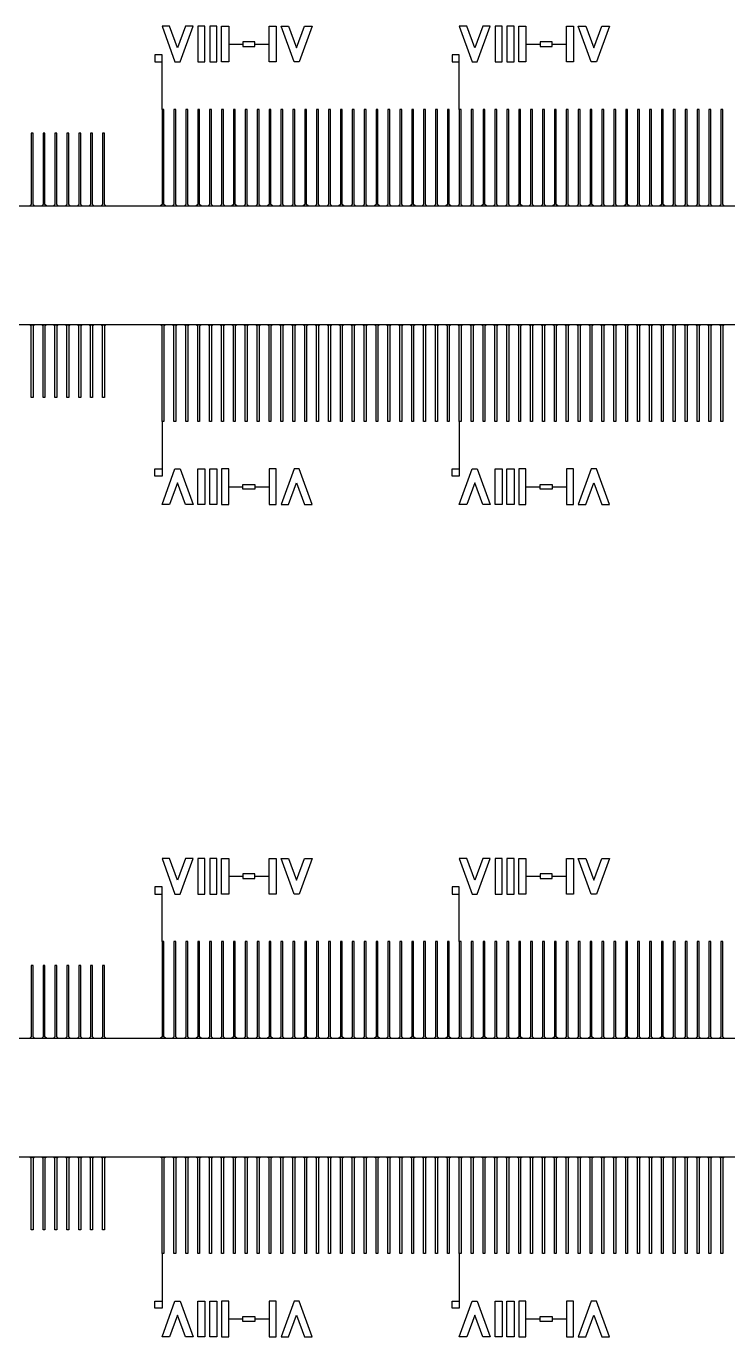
# Model space of a CAD drawing. Extents: x 135699 to 160699, y 112501 to 137501.
# Drawn here: x 149643 to 149938, y 130726 to 131277 of the extents above; entities that cross this region are included whole.
import ezdxf

# ---------------------------------------------------------------- set-up
doc = ezdxf.new("R2010")
doc.units = 13
doc.layers.add('0.8', color=30, linetype='Continuous')
doc.layers.add('Main', color=140, linetype='Continuous')
doc.layers.add('Write', color=7, linetype='Continuous', true_color=0x839eaa)

msp = doc.modelspace()

# ---------------------------------------------------------------- linework, layer by layer
for p, q in [((149727.73, 131269.41), (149733.73, 131269.41)), ((149738.73, 131269.41), (149744.73, 131269.41)), ((149852.73, 131269.41), (149858.73, 131269.41)), ((149863.73, 131269.41), (149869.73, 131269.41)), ((149699.68, 131241.91), (149699.68, 131261.91)), ((149824.68, 131241.91), (149824.68, 131261.91)), ((149699.68, 131110.71), (149699.68, 131090.71)), ((149824.68, 131110.71), (149824.68, 131090.71)), ((149727.73, 131083.21), (149733.73, 131083.21)), ((149738.73, 131083.21), (149744.73, 131083.21)), ((149852.73, 131083.21), (149858.73, 131083.21)), ((149863.73, 131083.21), (149869.73, 131083.21)), ((149727.73, 130919.41), (149733.73, 130919.41)), ((149738.73, 130919.41), (149744.73, 130919.41)), ((149852.73, 130919.41), (149858.73, 130919.41)), ((149863.73, 130919.41), (149869.73, 130919.41)), ((149699.68, 130891.91), (149699.68, 130911.91)), ((149824.68, 130891.91), (149824.68, 130911.91)), ((149699.68, 130760.71), (149699.68, 130740.71)), ((149824.68, 130760.71), (149824.68, 130740.71)), ((149727.73, 130733.21), (149733.73, 130733.21)), ((149738.73, 130733.21), (149744.73, 130733.21)), ((149852.73, 130733.21), (149858.73, 130733.21)), ((149863.73, 130733.21), (149869.73, 130733.21))]:
    msp.add_line(p, q)
at = {"layer": '0.8'}
for points in [[(149701.08, 131201.31), (149700.48, 131201.91), (149700.48, 131241.91), (149699.68, 131241.91), (149699.68, 131201.91), (149699.08, 131201.31)], [(149706.08, 131201.31), (149705.48, 131201.91), (149705.48, 131241.91), (149704.68, 131241.91), (149704.68, 131201.91), (149704.08, 131201.31)], [(149711.08, 131201.31), (149710.48, 131201.91), (149710.48, 131241.91), (149709.68, 131241.91), (149709.68, 131201.91), (149709.08, 131201.31)], [(149716.08, 131201.31), (149715.48, 131201.91), (149715.48, 131241.91), (149714.68, 131241.91), (149714.68, 131201.91), (149714.08, 131201.31)], [(149721.08, 131201.31), (149720.48, 131201.91), (149720.48, 131241.91), (149719.68, 131241.91), (149719.68, 131201.91), (149719.08, 131201.31)], [(149726.08, 131201.31), (149725.48, 131201.91), (149725.48, 131241.91), (149724.68, 131241.91), (149724.68, 131201.91), (149724.08, 131201.31)], [(149731.08, 131201.31), (149730.48, 131201.91), (149730.48, 131241.91), (149729.68, 131241.91), (149729.68, 131201.91), (149729.08, 131201.31)], [(149736.08, 131201.31), (149735.48, 131201.91), (149735.48, 131241.91), (149734.68, 131241.91), (149734.68, 131201.91), (149734.08, 131201.31)], [(149741.08, 131201.31), (149740.48, 131201.91), (149740.48, 131241.91), (149739.68, 131241.91), (149739.68, 131201.91), (149739.08, 131201.31)], [(149746.08, 131201.31), (149745.48, 131201.91), (149745.48, 131241.91), (149744.68, 131241.91), (149744.68, 131201.91), (149744.08, 131201.31)], [(149751.08, 131201.31), (149750.48, 131201.91), (149750.48, 131241.91), (149749.68, 131241.91), (149749.68, 131201.91), (149749.08, 131201.31)], [(149756.08, 131201.31), (149755.48, 131201.91), (149755.48, 131241.91), (149754.68, 131241.91), (149754.68, 131201.91), (149754.08, 131201.31)], [(149761.08, 131201.31), (149760.48, 131201.91), (149760.48, 131241.91), (149759.68, 131241.91), (149759.68, 131201.91), (149759.08, 131201.31)], [(149766.08, 131201.31), (149765.48, 131201.91), (149765.48, 131241.91), (149764.68, 131241.91), (149764.68, 131201.91), (149764.08, 131201.31)], [(149771.08, 131201.31), (149770.48, 131201.91), (149770.48, 131241.91), (149769.68, 131241.91), (149769.68, 131201.91), (149769.08, 131201.31)], [(149776.08, 131201.31), (149775.48, 131201.91), (149775.48, 131241.91), (149774.68, 131241.91), (149774.68, 131201.91), (149774.08, 131201.31)], [(149781.08, 131201.31), (149780.48, 131201.91), (149780.48, 131241.91), (149779.68, 131241.91), (149779.68, 131201.91), (149779.08, 131201.31)], [(149786.08, 131201.31), (149785.48, 131201.91), (149785.48, 131241.91), (149784.68, 131241.91), (149784.68, 131201.91), (149784.08, 131201.31)], [(149791.08, 131201.31), (149790.48, 131201.91), (149790.48, 131241.91), (149789.68, 131241.91), (149789.68, 131201.91), (149789.08, 131201.31)], [(149796.08, 131201.31), (149795.48, 131201.91), (149795.48, 131241.91), (149794.68, 131241.91), (149794.68, 131201.91), (149794.08, 131201.31)], [(149801.08, 131201.31), (149800.48, 131201.91), (149800.48, 131241.91), (149799.68, 131241.91), (149799.68, 131201.91), (149799.08, 131201.31)], [(149806.08, 131201.31), (149805.48, 131201.91), (149805.48, 131241.91), (149804.68, 131241.91), (149804.68, 131201.91), (149804.08, 131201.31)], [(149811.08, 131201.31), (149810.48, 131201.91), (149810.48, 131241.91), (149809.68, 131241.91), (149809.68, 131201.91), (149809.08, 131201.31)], [(149816.08, 131201.31), (149815.48, 131201.91), (149815.48, 131241.91), (149814.68, 131241.91), (149814.68, 131201.91), (149814.08, 131201.31)], [(149821.08, 131201.31), (149820.48, 131201.91), (149820.48, 131241.91), (149819.68, 131241.91), (149819.68, 131201.91), (149819.08, 131201.31)], [(149826.08, 131201.31), (149825.48, 131201.91), (149825.48, 131241.91), (149824.68, 131241.91), (149824.68, 131201.91), (149824.08, 131201.31)], [(149831.08, 131201.31), (149830.48, 131201.91), (149830.48, 131241.91), (149829.68, 131241.91), (149829.68, 131201.91), (149829.08, 131201.31)], [(149836.08, 131201.31), (149835.48, 131201.91), (149835.48, 131241.91), (149834.68, 131241.91), (149834.68, 131201.91), (149834.08, 131201.31)], [(149841.08, 131201.31), (149840.48, 131201.91), (149840.48, 131241.91), (149839.68, 131241.91), (149839.68, 131201.91), (149839.08, 131201.31)], [(149846.08, 131201.31), (149845.48, 131201.91), (149845.48, 131241.91), (149844.68, 131241.91), (149844.68, 131201.91), (149844.08, 131201.31)], [(149851.08, 131201.31), (149850.48, 131201.91), (149850.48, 131241.91), (149849.68, 131241.91), (149849.68, 131201.91), (149849.08, 131201.31)], [(149856.08, 131201.31), (149855.48, 131201.91), (149855.48, 131241.91), (149854.68, 131241.91), (149854.68, 131201.91), (149854.08, 131201.31)], [(149861.08, 131201.31), (149860.48, 131201.91), (149860.48, 131241.91), (149859.68, 131241.91), (149859.68, 131201.91), (149859.08, 131201.31)], [(149866.08, 131201.31), (149865.48, 131201.91), (149865.48, 131241.91), (149864.68, 131241.91), (149864.68, 131201.91), (149864.08, 131201.31)], [(149871.08, 131201.31), (149870.48, 131201.91), (149870.48, 131241.91), (149869.68, 131241.91), (149869.68, 131201.91), (149869.08, 131201.31)], [(149876.08, 131201.31), (149875.48, 131201.91), (149875.48, 131241.91), (149874.68, 131241.91), (149874.68, 131201.91), (149874.08, 131201.31)], [(149881.08, 131201.31), (149880.48, 131201.91), (149880.48, 131241.91), (149879.68, 131241.91), (149879.68, 131201.91), (149879.08, 131201.31)], [(149886.08, 131201.31), (149885.48, 131201.91), (149885.48, 131241.91), (149884.68, 131241.91), (149884.68, 131201.91), (149884.08, 131201.31)], [(149891.08, 131201.31), (149890.48, 131201.91), (149890.48, 131241.91), (149889.68, 131241.91), (149889.68, 131201.91), (149889.08, 131201.31)], [(149896.08, 131201.31), (149895.48, 131201.91), (149895.48, 131241.91), (149894.68, 131241.91), (149894.68, 131201.91), (149894.08, 131201.31)], [(149901.08, 131201.31), (149900.48, 131201.91), (149900.48, 131241.91), (149899.68, 131241.91), (149899.68, 131201.91), (149899.08, 131201.31)], [(149906.08, 131201.31), (149905.48, 131201.91), (149905.48, 131241.91), (149904.68, 131241.91), (149904.68, 131201.91), (149904.08, 131201.31)], [(149911.08, 131201.31), (149910.48, 131201.91), (149910.48, 131241.91), (149909.68, 131241.91), (149909.68, 131201.91), (149909.08, 131201.31)], [(149916.08, 131201.31), (149915.48, 131201.91), (149915.48, 131241.91), (149914.68, 131241.91), (149914.68, 131201.91), (149914.08, 131201.31)], [(149921.08, 131201.31), (149920.48, 131201.91), (149920.48, 131241.91), (149919.68, 131241.91), (149919.68, 131201.91), (149919.08, 131201.31)], [(149926.08, 131201.31), (149925.48, 131201.91), (149925.48, 131241.91), (149924.68, 131241.91), (149924.68, 131201.91), (149924.08, 131201.31)], [(149931.08, 131201.31), (149930.48, 131201.91), (149930.48, 131241.91), (149929.68, 131241.91), (149929.68, 131201.91), (149929.08, 131201.31)], [(149936.08, 131201.31), (149935.48, 131201.91), (149935.48, 131241.91), (149934.68, 131241.91), (149934.68, 131201.91), (149934.08, 131201.31)], [(149646.08, 131201.31), (149645.48, 131201.91), (149645.48, 131231.91), (149644.68, 131231.91), (149644.68, 131201.91), (149644.08, 131201.31)], [(149651.08, 131201.31), (149650.48, 131201.91), (149650.48, 131231.91), (149649.68, 131231.91), (149649.68, 131201.91), (149649.08, 131201.31)], [(149656.08, 131201.31), (149655.48, 131201.91), (149655.48, 131231.91), (149654.68, 131231.91), (149654.68, 131201.91), (149654.08, 131201.31)], [(149661.08, 131201.31), (149660.48, 131201.91), (149660.48, 131231.91), (149659.68, 131231.91), (149659.68, 131201.91), (149659.08, 131201.31)], [(149666.08, 131201.31), (149665.48, 131201.91), (149665.48, 131231.91), (149664.68, 131231.91), (149664.68, 131201.91), (149664.08, 131201.31)], [(149671.08, 131201.31), (149670.48, 131201.91), (149670.48, 131231.91), (149669.68, 131231.91), (149669.68, 131201.91), (149669.08, 131201.31)], [(149676.08, 131201.31), (149675.48, 131201.91), (149675.48, 131231.91), (149674.68, 131231.91), (149674.68, 131201.91), (149674.08, 131201.31)], [(149646.08, 131151.31), (149645.48, 131150.71), (149645.48, 131120.71), (149644.68, 131120.71), (149644.68, 131150.71), (149644.08, 131151.31)], [(149651.08, 131151.31), (149650.48, 131150.71), (149650.48, 131120.71), (149649.68, 131120.71), (149649.68, 131150.71), (149649.08, 131151.31)], [(149656.08, 131151.31), (149655.48, 131150.71), (149655.48, 131120.71), (149654.68, 131120.71), (149654.68, 131150.71), (149654.08, 131151.31)], [(149661.08, 131151.31), (149660.48, 131150.71), (149660.48, 131120.71), (149659.68, 131120.71), (149659.68, 131150.71), (149659.08, 131151.31)], [(149666.08, 131151.31), (149665.48, 131150.71), (149665.48, 131120.71), (149664.68, 131120.71), (149664.68, 131150.71), (149664.08, 131151.31)], [(149671.08, 131151.31), (149670.48, 131150.71), (149670.48, 131120.71), (149669.68, 131120.71), (149669.68, 131150.71), (149669.08, 131151.31)], [(149676.08, 131151.31), (149675.48, 131150.71), (149675.48, 131120.71), (149674.68, 131120.71), (149674.68, 131150.71), (149674.08, 131151.31)], [(149701.08, 131151.31), (149700.48, 131150.71), (149700.48, 131110.71), (149699.68, 131110.71), (149699.68, 131150.71), (149699.08, 131151.31)], [(149706.08, 131151.31), (149705.48, 131150.71), (149705.48, 131110.71), (149704.68, 131110.71), (149704.68, 131150.71), (149704.08, 131151.31)], [(149711.08, 131151.31), (149710.48, 131150.71), (149710.48, 131110.71), (149709.68, 131110.71), (149709.68, 131150.71), (149709.08, 131151.31)], [(149716.08, 131151.31), (149715.48, 131150.71), (149715.48, 131110.71), (149714.68, 131110.71), (149714.68, 131150.71), (149714.08, 131151.31)], [(149721.08, 131151.31), (149720.48, 131150.71), (149720.48, 131110.71), (149719.68, 131110.71), (149719.68, 131150.71), (149719.08, 131151.31)], [(149726.08, 131151.31), (149725.48, 131150.71), (149725.48, 131110.71), (149724.68, 131110.71), (149724.68, 131150.71), (149724.08, 131151.31)], [(149731.08, 131151.31), (149730.48, 131150.71), (149730.48, 131110.71), (149729.68, 131110.71), (149729.68, 131150.71), (149729.08, 131151.31)], [(149736.08, 131151.31), (149735.48, 131150.71), (149735.48, 131110.71), (149734.68, 131110.71), (149734.68, 131150.71), (149734.08, 131151.31)], [(149741.08, 131151.31), (149740.48, 131150.71), (149740.48, 131110.71), (149739.68, 131110.71), (149739.68, 131150.71), (149739.08, 131151.31)], [(149746.08, 131151.31), (149745.48, 131150.71), (149745.48, 131110.71), (149744.68, 131110.71), (149744.68, 131150.71), (149744.08, 131151.31)], [(149751.08, 131151.31), (149750.48, 131150.71), (149750.48, 131110.71), (149749.68, 131110.71), (149749.68, 131150.71), (149749.08, 131151.31)], [(149756.08, 131151.31), (149755.48, 131150.71), (149755.48, 131110.71), (149754.68, 131110.71), (149754.68, 131150.71), (149754.08, 131151.31)], [(149761.08, 131151.31), (149760.48, 131150.71), (149760.48, 131110.71), (149759.68, 131110.71), (149759.68, 131150.71), (149759.08, 131151.31)], [(149766.08, 131151.31), (149765.48, 131150.71), (149765.48, 131110.71), (149764.68, 131110.71), (149764.68, 131150.71), (149764.08, 131151.31)], [(149771.08, 131151.31), (149770.48, 131150.71), (149770.48, 131110.71), (149769.68, 131110.71), (149769.68, 131150.71), (149769.08, 131151.31)], [(149776.08, 131151.31), (149775.48, 131150.71), (149775.48, 131110.71), (149774.68, 131110.71), (149774.68, 131150.71), (149774.08, 131151.31)], [(149781.08, 131151.31), (149780.48, 131150.71), (149780.48, 131110.71), (149779.68, 131110.71), (149779.68, 131150.71), (149779.08, 131151.31)], [(149786.08, 131151.31), (149785.48, 131150.71), (149785.48, 131110.71), (149784.68, 131110.71), (149784.68, 131150.71), (149784.08, 131151.31)], [(149791.08, 131151.31), (149790.48, 131150.71), (149790.48, 131110.71), (149789.68, 131110.71), (149789.68, 131150.71), (149789.08, 131151.31)], [(149796.08, 131151.31), (149795.48, 131150.71), (149795.48, 131110.71), (149794.68, 131110.71), (149794.68, 131150.71), (149794.08, 131151.31)], [(149801.08, 131151.31), (149800.48, 131150.71), (149800.48, 131110.71), (149799.68, 131110.71), (149799.68, 131150.71), (149799.08, 131151.31)], [(149806.08, 131151.31), (149805.48, 131150.71), (149805.48, 131110.71), (149804.68, 131110.71), (149804.68, 131150.71), (149804.08, 131151.31)], [(149811.08, 131151.31), (149810.48, 131150.71), (149810.48, 131110.71), (149809.68, 131110.71), (149809.68, 131150.71), (149809.08, 131151.31)], [(149816.08, 131151.31), (149815.48, 131150.71), (149815.48, 131110.71), (149814.68, 131110.71), (149814.68, 131150.71), (149814.08, 131151.31)], [(149821.08, 131151.31), (149820.48, 131150.71), (149820.48, 131110.71), (149819.68, 131110.71), (149819.68, 131150.71), (149819.08, 131151.31)], [(149826.08, 131151.31), (149825.48, 131150.71), (149825.48, 131110.71), (149824.68, 131110.71), (149824.68, 131150.71), (149824.08, 131151.31)], [(149831.08, 131151.31), (149830.48, 131150.71), (149830.48, 131110.71), (149829.68, 131110.71), (149829.68, 131150.71), (149829.08, 131151.31)], [(149836.08, 131151.31), (149835.48, 131150.71), (149835.48, 131110.71), (149834.68, 131110.71), (149834.68, 131150.71), (149834.08, 131151.31)], [(149841.08, 131151.31), (149840.48, 131150.71), (149840.48, 131110.71), (149839.68, 131110.71), (149839.68, 131150.71), (149839.08, 131151.31)], [(149846.08, 131151.31), (149845.48, 131150.71), (149845.48, 131110.71), (149844.68, 131110.71), (149844.68, 131150.71), (149844.08, 131151.31)], [(149851.08, 131151.31), (149850.48, 131150.71), (149850.48, 131110.71), (149849.68, 131110.71), (149849.68, 131150.71), (149849.08, 131151.31)], [(149856.08, 131151.31), (149855.48, 131150.71), (149855.48, 131110.71), (149854.68, 131110.71), (149854.68, 131150.71), (149854.08, 131151.31)], [(149861.08, 131151.31), (149860.48, 131150.71), (149860.48, 131110.71), (149859.68, 131110.71), (149859.68, 131150.71), (149859.08, 131151.31)], [(149866.08, 131151.31), (149865.48, 131150.71), (149865.48, 131110.71), (149864.68, 131110.71), (149864.68, 131150.71), (149864.08, 131151.31)], [(149871.08, 131151.31), (149870.48, 131150.71), (149870.48, 131110.71), (149869.68, 131110.71), (149869.68, 131150.71), (149869.08, 131151.31)], [(149876.08, 131151.31), (149875.48, 131150.71), (149875.48, 131110.71), (149874.68, 131110.71), (149874.68, 131150.71), (149874.08, 131151.31)], [(149881.08, 131151.31), (149880.48, 131150.71), (149880.48, 131110.71), (149879.68, 131110.71), (149879.68, 131150.71), (149879.08, 131151.31)], [(149886.08, 131151.31), (149885.48, 131150.71), (149885.48, 131110.71), (149884.68, 131110.71), (149884.68, 131150.71), (149884.08, 131151.31)], [(149891.08, 131151.31), (149890.48, 131150.71), (149890.48, 131110.71), (149889.68, 131110.71), (149889.68, 131150.71), (149889.08, 131151.31)], [(149896.08, 131151.31), (149895.48, 131150.71), (149895.48, 131110.71), (149894.68, 131110.71), (149894.68, 131150.71), (149894.08, 131151.31)], [(149901.08, 131151.31), (149900.48, 131150.71), (149900.48, 131110.71), (149899.68, 131110.71), (149899.68, 131150.71), (149899.08, 131151.31)], [(149906.08, 131151.31), (149905.48, 131150.71), (149905.48, 131110.71), (149904.68, 131110.71), (149904.68, 131150.71), (149904.08, 131151.31)], [(149911.08, 131151.31), (149910.48, 131150.71), (149910.48, 131110.71), (149909.68, 131110.71), (149909.68, 131150.71), (149909.08, 131151.31)], [(149916.08, 131151.31), (149915.48, 131150.71), (149915.48, 131110.71), (149914.68, 131110.71), (149914.68, 131150.71), (149914.08, 131151.31)], [(149921.08, 131151.31), (149920.48, 131150.71), (149920.48, 131110.71), (149919.68, 131110.71), (149919.68, 131150.71), (149919.08, 131151.31)], [(149926.08, 131151.31), (149925.48, 131150.71), (149925.48, 131110.71), (149924.68, 131110.71), (149924.68, 131150.71), (149924.08, 131151.31)], [(149931.08, 131151.31), (149930.48, 131150.71), (149930.48, 131110.71), (149929.68, 131110.71), (149929.68, 131150.71), (149929.08, 131151.31)], [(149936.08, 131151.31), (149935.48, 131150.71), (149935.48, 131110.71), (149934.68, 131110.71), (149934.68, 131150.71), (149934.08, 131151.31)], [(149701.08, 130851.31), (149700.48, 130851.91), (149700.48, 130891.91), (149699.68, 130891.91), (149699.68, 130851.91), (149699.08, 130851.31)], [(149706.08, 130851.31), (149705.48, 130851.91), (149705.48, 130891.91), (149704.68, 130891.91), (149704.68, 130851.91), (149704.08, 130851.31)], [(149711.08, 130851.31), (149710.48, 130851.91), (149710.48, 130891.91), (149709.68, 130891.91), (149709.68, 130851.91), (149709.08, 130851.31)], [(149716.08, 130851.31), (149715.48, 130851.91), (149715.48, 130891.91), (149714.68, 130891.91), (149714.68, 130851.91), (149714.08, 130851.31)], [(149721.08, 130851.31), (149720.48, 130851.91), (149720.48, 130891.91), (149719.68, 130891.91), (149719.68, 130851.91), (149719.08, 130851.31)], [(149726.08, 130851.31), (149725.48, 130851.91), (149725.48, 130891.91), (149724.68, 130891.91), (149724.68, 130851.91), (149724.08, 130851.31)], [(149731.08, 130851.31), (149730.48, 130851.91), (149730.48, 130891.91), (149729.68, 130891.91), (149729.68, 130851.91), (149729.08, 130851.31)], [(149736.08, 130851.31), (149735.48, 130851.91), (149735.48, 130891.91), (149734.68, 130891.91), (149734.68, 130851.91), (149734.08, 130851.31)], [(149741.08, 130851.31), (149740.48, 130851.91), (149740.48, 130891.91), (149739.68, 130891.91), (149739.68, 130851.91), (149739.08, 130851.31)], [(149746.08, 130851.31), (149745.48, 130851.91), (149745.48, 130891.91), (149744.68, 130891.91), (149744.68, 130851.91), (149744.08, 130851.31)], [(149751.08, 130851.31), (149750.48, 130851.91), (149750.48, 130891.91), (149749.68, 130891.91), (149749.68, 130851.91), (149749.08, 130851.31)], [(149756.08, 130851.31), (149755.48, 130851.91), (149755.48, 130891.91), (149754.68, 130891.91), (149754.68, 130851.91), (149754.08, 130851.31)], [(149761.08, 130851.31), (149760.48, 130851.91), (149760.48, 130891.91), (149759.68, 130891.91), (149759.68, 130851.91), (149759.08, 130851.31)], [(149766.08, 130851.31), (149765.48, 130851.91), (149765.48, 130891.91), (149764.68, 130891.91), (149764.68, 130851.91), (149764.08, 130851.31)], [(149771.08, 130851.31), (149770.48, 130851.91), (149770.48, 130891.91), (149769.68, 130891.91), (149769.68, 130851.91), (149769.08, 130851.31)], [(149776.08, 130851.31), (149775.48, 130851.91), (149775.48, 130891.91), (149774.68, 130891.91), (149774.68, 130851.91), (149774.08, 130851.31)], [(149781.08, 130851.31), (149780.48, 130851.91), (149780.48, 130891.91), (149779.68, 130891.91), (149779.68, 130851.91), (149779.08, 130851.31)], [(149786.08, 130851.31), (149785.48, 130851.91), (149785.48, 130891.91), (149784.68, 130891.91), (149784.68, 130851.91), (149784.08, 130851.31)], [(149791.08, 130851.31), (149790.48, 130851.91), (149790.48, 130891.91), (149789.68, 130891.91), (149789.68, 130851.91), (149789.08, 130851.31)], [(149796.08, 130851.31), (149795.48, 130851.91), (149795.48, 130891.91), (149794.68, 130891.91), (149794.68, 130851.91), (149794.08, 130851.31)], [(149801.08, 130851.31), (149800.48, 130851.91), (149800.48, 130891.91), (149799.68, 130891.91), (149799.68, 130851.91), (149799.08, 130851.31)], [(149806.08, 130851.31), (149805.48, 130851.91), (149805.48, 130891.91), (149804.68, 130891.91), (149804.68, 130851.91), (149804.08, 130851.31)], [(149811.08, 130851.31), (149810.48, 130851.91), (149810.48, 130891.91), (149809.68, 130891.91), (149809.68, 130851.91), (149809.08, 130851.31)], [(149816.08, 130851.31), (149815.48, 130851.91), (149815.48, 130891.91), (149814.68, 130891.91), (149814.68, 130851.91), (149814.08, 130851.31)], [(149821.08, 130851.31), (149820.48, 130851.91), (149820.48, 130891.91), (149819.68, 130891.91), (149819.68, 130851.91), (149819.08, 130851.31)], [(149826.08, 130851.31), (149825.48, 130851.91), (149825.48, 130891.91), (149824.68, 130891.91), (149824.68, 130851.91), (149824.08, 130851.31)], [(149831.08, 130851.31), (149830.48, 130851.91), (149830.48, 130891.91), (149829.68, 130891.91), (149829.68, 130851.91), (149829.08, 130851.31)], [(149836.08, 130851.31), (149835.48, 130851.91), (149835.48, 130891.91), (149834.68, 130891.91), (149834.68, 130851.91), (149834.08, 130851.31)], [(149841.08, 130851.31), (149840.48, 130851.91), (149840.48, 130891.91), (149839.68, 130891.91), (149839.68, 130851.91), (149839.08, 130851.31)], [(149846.08, 130851.31), (149845.48, 130851.91), (149845.48, 130891.91), (149844.68, 130891.91), (149844.68, 130851.91), (149844.08, 130851.31)], [(149851.08, 130851.31), (149850.48, 130851.91), (149850.48, 130891.91), (149849.68, 130891.91), (149849.68, 130851.91), (149849.08, 130851.31)], [(149856.08, 130851.31), (149855.48, 130851.91), (149855.48, 130891.91), (149854.68, 130891.91), (149854.68, 130851.91), (149854.08, 130851.31)], [(149861.08, 130851.31), (149860.48, 130851.91), (149860.48, 130891.91), (149859.68, 130891.91), (149859.68, 130851.91), (149859.08, 130851.31)], [(149866.08, 130851.31), (149865.48, 130851.91), (149865.48, 130891.91), (149864.68, 130891.91), (149864.68, 130851.91), (149864.08, 130851.31)], [(149871.08, 130851.31), (149870.48, 130851.91), (149870.48, 130891.91), (149869.68, 130891.91), (149869.68, 130851.91), (149869.08, 130851.31)], [(149876.08, 130851.31), (149875.48, 130851.91), (149875.48, 130891.91), (149874.68, 130891.91), (149874.68, 130851.91), (149874.08, 130851.31)], [(149881.08, 130851.31), (149880.48, 130851.91), (149880.48, 130891.91), (149879.68, 130891.91), (149879.68, 130851.91), (149879.08, 130851.31)], [(149886.08, 130851.31), (149885.48, 130851.91), (149885.48, 130891.91), (149884.68, 130891.91), (149884.68, 130851.91), (149884.08, 130851.31)], [(149891.08, 130851.31), (149890.48, 130851.91), (149890.48, 130891.91), (149889.68, 130891.91), (149889.68, 130851.91), (149889.08, 130851.31)], [(149896.08, 130851.31), (149895.48, 130851.91), (149895.48, 130891.91), (149894.68, 130891.91), (149894.68, 130851.91), (149894.08, 130851.31)], [(149901.08, 130851.31), (149900.48, 130851.91), (149900.48, 130891.91), (149899.68, 130891.91), (149899.68, 130851.91), (149899.08, 130851.31)], [(149906.08, 130851.31), (149905.48, 130851.91), (149905.48, 130891.91), (149904.68, 130891.91), (149904.68, 130851.91), (149904.08, 130851.31)], [(149911.08, 130851.31), (149910.48, 130851.91), (149910.48, 130891.91), (149909.68, 130891.91), (149909.68, 130851.91), (149909.08, 130851.31)], [(149916.08, 130851.31), (149915.48, 130851.91), (149915.48, 130891.91), (149914.68, 130891.91), (149914.68, 130851.91), (149914.08, 130851.31)], [(149921.08, 130851.31), (149920.48, 130851.91), (149920.48, 130891.91), (149919.68, 130891.91), (149919.68, 130851.91), (149919.08, 130851.31)], [(149926.08, 130851.31), (149925.48, 130851.91), (149925.48, 130891.91), (149924.68, 130891.91), (149924.68, 130851.91), (149924.08, 130851.31)], [(149931.08, 130851.31), (149930.48, 130851.91), (149930.48, 130891.91), (149929.68, 130891.91), (149929.68, 130851.91), (149929.08, 130851.31)], [(149936.08, 130851.31), (149935.48, 130851.91), (149935.48, 130891.91), (149934.68, 130891.91), (149934.68, 130851.91), (149934.08, 130851.31)], [(149646.08, 130851.31), (149645.48, 130851.91), (149645.48, 130881.91), (149644.68, 130881.91), (149644.68, 130851.91), (149644.08, 130851.31)], [(149651.08, 130851.31), (149650.48, 130851.91), (149650.48, 130881.91), (149649.68, 130881.91), (149649.68, 130851.91), (149649.08, 130851.31)], [(149656.08, 130851.31), (149655.48, 130851.91), (149655.48, 130881.91), (149654.68, 130881.91), (149654.68, 130851.91), (149654.08, 130851.31)], [(149661.08, 130851.31), (149660.48, 130851.91), (149660.48, 130881.91), (149659.68, 130881.91), (149659.68, 130851.91), (149659.08, 130851.31)], [(149666.08, 130851.31), (149665.48, 130851.91), (149665.48, 130881.91), (149664.68, 130881.91), (149664.68, 130851.91), (149664.08, 130851.31)], [(149671.08, 130851.31), (149670.48, 130851.91), (149670.48, 130881.91), (149669.68, 130881.91), (149669.68, 130851.91), (149669.08, 130851.31)], [(149676.08, 130851.31), (149675.48, 130851.91), (149675.48, 130881.91), (149674.68, 130881.91), (149674.68, 130851.91), (149674.08, 130851.31)], [(149646.08, 130801.31), (149645.48, 130800.71), (149645.48, 130770.71), (149644.68, 130770.71), (149644.68, 130800.71), (149644.08, 130801.31)], [(149651.08, 130801.31), (149650.48, 130800.71), (149650.48, 130770.71), (149649.68, 130770.71), (149649.68, 130800.71), (149649.08, 130801.31)], [(149656.08, 130801.31), (149655.48, 130800.71), (149655.48, 130770.71), (149654.68, 130770.71), (149654.68, 130800.71), (149654.08, 130801.31)], [(149661.08, 130801.31), (149660.48, 130800.71), (149660.48, 130770.71), (149659.68, 130770.71), (149659.68, 130800.71), (149659.08, 130801.31)], [(149666.08, 130801.31), (149665.48, 130800.71), (149665.48, 130770.71), (149664.68, 130770.71), (149664.68, 130800.71), (149664.08, 130801.31)], [(149671.08, 130801.31), (149670.48, 130800.71), (149670.48, 130770.71), (149669.68, 130770.71), (149669.68, 130800.71), (149669.08, 130801.31)], [(149676.08, 130801.31), (149675.48, 130800.71), (149675.48, 130770.71), (149674.68, 130770.71), (149674.68, 130800.71), (149674.08, 130801.31)], [(149701.08, 130801.31), (149700.48, 130800.71), (149700.48, 130760.71), (149699.68, 130760.71), (149699.68, 130800.71), (149699.08, 130801.31)], [(149706.08, 130801.31), (149705.48, 130800.71), (149705.48, 130760.71), (149704.68, 130760.71), (149704.68, 130800.71), (149704.08, 130801.31)], [(149711.08, 130801.31), (149710.48, 130800.71), (149710.48, 130760.71), (149709.68, 130760.71), (149709.68, 130800.71), (149709.08, 130801.31)], [(149716.08, 130801.31), (149715.48, 130800.71), (149715.48, 130760.71), (149714.68, 130760.71), (149714.68, 130800.71), (149714.08, 130801.31)], [(149721.08, 130801.31), (149720.48, 130800.71), (149720.48, 130760.71), (149719.68, 130760.71), (149719.68, 130800.71), (149719.08, 130801.31)], [(149726.08, 130801.31), (149725.48, 130800.71), (149725.48, 130760.71), (149724.68, 130760.71), (149724.68, 130800.71), (149724.08, 130801.31)], [(149731.08, 130801.31), (149730.48, 130800.71), (149730.48, 130760.71), (149729.68, 130760.71), (149729.68, 130800.71), (149729.08, 130801.31)], [(149736.08, 130801.31), (149735.48, 130800.71), (149735.48, 130760.71), (149734.68, 130760.71), (149734.68, 130800.71), (149734.08, 130801.31)], [(149741.08, 130801.31), (149740.48, 130800.71), (149740.48, 130760.71), (149739.68, 130760.71), (149739.68, 130800.71), (149739.08, 130801.31)], [(149746.08, 130801.31), (149745.48, 130800.71), (149745.48, 130760.71), (149744.68, 130760.71), (149744.68, 130800.71), (149744.08, 130801.31)], [(149751.08, 130801.31), (149750.48, 130800.71), (149750.48, 130760.71), (149749.68, 130760.71), (149749.68, 130800.71), (149749.08, 130801.31)], [(149756.08, 130801.31), (149755.48, 130800.71), (149755.48, 130760.71), (149754.68, 130760.71), (149754.68, 130800.71), (149754.08, 130801.31)], [(149761.08, 130801.31), (149760.48, 130800.71), (149760.48, 130760.71), (149759.68, 130760.71), (149759.68, 130800.71), (149759.08, 130801.31)], [(149766.08, 130801.31), (149765.48, 130800.71), (149765.48, 130760.71), (149764.68, 130760.71), (149764.68, 130800.71), (149764.08, 130801.31)], [(149771.08, 130801.31), (149770.48, 130800.71), (149770.48, 130760.71), (149769.68, 130760.71), (149769.68, 130800.71), (149769.08, 130801.31)], [(149776.08, 130801.31), (149775.48, 130800.71), (149775.48, 130760.71), (149774.68, 130760.71), (149774.68, 130800.71), (149774.08, 130801.31)], [(149781.08, 130801.31), (149780.48, 130800.71), (149780.48, 130760.71), (149779.68, 130760.71), (149779.68, 130800.71), (149779.08, 130801.31)], [(149786.08, 130801.31), (149785.48, 130800.71), (149785.48, 130760.71), (149784.68, 130760.71), (149784.68, 130800.71), (149784.08, 130801.31)], [(149791.08, 130801.31), (149790.48, 130800.71), (149790.48, 130760.71), (149789.68, 130760.71), (149789.68, 130800.71), (149789.08, 130801.31)], [(149796.08, 130801.31), (149795.48, 130800.71), (149795.48, 130760.71), (149794.68, 130760.71), (149794.68, 130800.71), (149794.08, 130801.31)], [(149801.08, 130801.31), (149800.48, 130800.71), (149800.48, 130760.71), (149799.68, 130760.71), (149799.68, 130800.71), (149799.08, 130801.31)], [(149806.08, 130801.31), (149805.48, 130800.71), (149805.48, 130760.71), (149804.68, 130760.71), (149804.68, 130800.71), (149804.08, 130801.31)], [(149811.08, 130801.31), (149810.48, 130800.71), (149810.48, 130760.71), (149809.68, 130760.71), (149809.68, 130800.71), (149809.08, 130801.31)], [(149816.08, 130801.31), (149815.48, 130800.71), (149815.48, 130760.71), (149814.68, 130760.71), (149814.68, 130800.71), (149814.08, 130801.31)], [(149821.08, 130801.31), (149820.48, 130800.71), (149820.48, 130760.71), (149819.68, 130760.71), (149819.68, 130800.71), (149819.08, 130801.31)], [(149826.08, 130801.31), (149825.48, 130800.71), (149825.48, 130760.71), (149824.68, 130760.71), (149824.68, 130800.71), (149824.08, 130801.31)], [(149831.08, 130801.31), (149830.48, 130800.71), (149830.48, 130760.71), (149829.68, 130760.71), (149829.68, 130800.71), (149829.08, 130801.31)], [(149836.08, 130801.31), (149835.48, 130800.71), (149835.48, 130760.71), (149834.68, 130760.71), (149834.68, 130800.71), (149834.08, 130801.31)], [(149841.08, 130801.31), (149840.48, 130800.71), (149840.48, 130760.71), (149839.68, 130760.71), (149839.68, 130800.71), (149839.08, 130801.31)], [(149846.08, 130801.31), (149845.48, 130800.71), (149845.48, 130760.71), (149844.68, 130760.71), (149844.68, 130800.71), (149844.08, 130801.31)], [(149851.08, 130801.31), (149850.48, 130800.71), (149850.48, 130760.71), (149849.68, 130760.71), (149849.68, 130800.71), (149849.08, 130801.31)], [(149856.08, 130801.31), (149855.48, 130800.71), (149855.48, 130760.71), (149854.68, 130760.71), (149854.68, 130800.71), (149854.08, 130801.31)], [(149861.08, 130801.31), (149860.48, 130800.71), (149860.48, 130760.71), (149859.68, 130760.71), (149859.68, 130800.71), (149859.08, 130801.31)], [(149866.08, 130801.31), (149865.48, 130800.71), (149865.48, 130760.71), (149864.68, 130760.71), (149864.68, 130800.71), (149864.08, 130801.31)], [(149871.08, 130801.31), (149870.48, 130800.71), (149870.48, 130760.71), (149869.68, 130760.71), (149869.68, 130800.71), (149869.08, 130801.31)], [(149876.08, 130801.31), (149875.48, 130800.71), (149875.48, 130760.71), (149874.68, 130760.71), (149874.68, 130800.71), (149874.08, 130801.31)], [(149881.08, 130801.31), (149880.48, 130800.71), (149880.48, 130760.71), (149879.68, 130760.71), (149879.68, 130800.71), (149879.08, 130801.31)], [(149886.08, 130801.31), (149885.48, 130800.71), (149885.48, 130760.71), (149884.68, 130760.71), (149884.68, 130800.71), (149884.08, 130801.31)], [(149891.08, 130801.31), (149890.48, 130800.71), (149890.48, 130760.71), (149889.68, 130760.71), (149889.68, 130800.71), (149889.08, 130801.31)], [(149896.08, 130801.31), (149895.48, 130800.71), (149895.48, 130760.71), (149894.68, 130760.71), (149894.68, 130800.71), (149894.08, 130801.31)], [(149901.08, 130801.31), (149900.48, 130800.71), (149900.48, 130760.71), (149899.68, 130760.71), (149899.68, 130800.71), (149899.08, 130801.31)], [(149906.08, 130801.31), (149905.48, 130800.71), (149905.48, 130760.71), (149904.68, 130760.71), (149904.68, 130800.71), (149904.08, 130801.31)], [(149911.08, 130801.31), (149910.48, 130800.71), (149910.48, 130760.71), (149909.68, 130760.71), (149909.68, 130800.71), (149909.08, 130801.31)], [(149916.08, 130801.31), (149915.48, 130800.71), (149915.48, 130760.71), (149914.68, 130760.71), (149914.68, 130800.71), (149914.08, 130801.31)], [(149921.08, 130801.31), (149920.48, 130800.71), (149920.48, 130760.71), (149919.68, 130760.71), (149919.68, 130800.71), (149919.08, 130801.31)], [(149926.08, 130801.31), (149925.48, 130800.71), (149925.48, 130760.71), (149924.68, 130760.71), (149924.68, 130800.71), (149924.08, 130801.31)], [(149931.08, 130801.31), (149930.48, 130800.71), (149930.48, 130760.71), (149929.68, 130760.71), (149929.68, 130800.71), (149929.08, 130801.31)], [(149936.08, 130801.31), (149935.48, 130800.71), (149935.48, 130760.71), (149934.68, 130760.71), (149934.68, 130800.71), (149934.08, 130801.31)]]:
    msp.add_lwpolyline(points, close=True, dxfattribs=at)
at = {"layer": 'Main'}
for points in [[(150449.08, 131201.31, -0.414214), (150549.08, 131101.31), (150549.08, 130901.31, -0.414214), (150449.08, 130801.31), (145949.08, 130801.31, -0.414214), (145849.08, 130901.31), (145849.08, 131101.31, -0.414214), (145949.08, 131201.31)], [(150449.08, 131151.31), (145949.08, 131151.31, 0.414214), (145899.08, 131101.31), (145899.08, 130901.31, 0.414214), (145949.08, 130851.31), (150449.08, 130851.31, 0.414214), (150499.08, 130901.31), (150499.08, 131101.31, 0.414214)]]:
    msp.add_lwpolyline(points, format="xyb", close=True, dxfattribs=at)
at = {"layer": 'Write'}
for points in [[(149707.27, 131261.91), (149712.73, 131276.91), (149709.54, 131276.91), (149706.21, 131267.76), (149702.87, 131276.91), (149699.68, 131276.91), (149705.14, 131261.91)], [(149714.73, 131261.91), (149717.73, 131261.91), (149717.73, 131276.91), (149714.73, 131276.91)], [(149722.73, 131276.91), (149719.73, 131276.91), (149719.73, 131261.91), (149722.73, 131261.91)], [(149727.73, 131276.91), (149727.73, 131261.91), (149724.73, 131261.91), (149724.73, 131276.91)], [(149744.73, 131261.91), (149744.73, 131276.91), (149747.73, 131276.91), (149747.73, 131261.91)], [(149756.25, 131267.76), (149759.58, 131276.91), (149762.78, 131276.91), (149757.32, 131261.91), (149755.19, 131261.91), (149749.73, 131276.91), (149752.92, 131276.91)], [(149832.27, 131261.91), (149837.73, 131276.91), (149834.54, 131276.91), (149831.21, 131267.76), (149827.87, 131276.91), (149824.68, 131276.91), (149830.14, 131261.91)], [(149839.73, 131261.91), (149842.73, 131261.91), (149842.73, 131276.91), (149839.73, 131276.91)], [(149847.73, 131276.91), (149844.73, 131276.91), (149844.73, 131261.91), (149847.73, 131261.91)], [(149852.73, 131276.91), (149852.73, 131261.91), (149849.73, 131261.91), (149849.73, 131276.91)], [(149869.73, 131261.91), (149869.73, 131276.91), (149872.73, 131276.91), (149872.73, 131261.91)], [(149881.25, 131267.76), (149884.58, 131276.91), (149887.78, 131276.91), (149882.32, 131261.91), (149880.19, 131261.91), (149874.73, 131276.91), (149877.92, 131276.91)], [(149738.73, 131268.41), (149738.73, 131270.41), (149733.73, 131270.41), (149733.73, 131268.41)], [(149863.73, 131268.41), (149863.73, 131270.41), (149858.73, 131270.41), (149858.73, 131268.41)], [(149696.68, 131264.91), (149696.68, 131261.91), (149699.68, 131261.91), (149699.68, 131264.91)], [(149821.68, 131264.91), (149821.68, 131261.91), (149824.68, 131261.91), (149824.68, 131264.91)], [(149696.68, 131087.71), (149696.68, 131090.71), (149699.68, 131090.71), (149699.68, 131087.71)], [(149707.27, 131090.71), (149712.73, 131075.71), (149709.54, 131075.71), (149706.21, 131084.86), (149702.87, 131075.71), (149699.68, 131075.71), (149705.14, 131090.71)], [(149714.73, 131090.71), (149717.73, 131090.71), (149717.73, 131075.71), (149714.73, 131075.71)], [(149722.73, 131075.71), (149719.73, 131075.71), (149719.73, 131090.71), (149722.73, 131090.71)], [(149727.73, 131075.71), (149727.73, 131090.71), (149724.73, 131090.71), (149724.73, 131075.71)], [(149744.73, 131090.71), (149744.73, 131075.71), (149747.73, 131075.71), (149747.73, 131090.71)], [(149756.25, 131084.86), (149759.58, 131075.71), (149762.78, 131075.71), (149757.32, 131090.71), (149755.19, 131090.71), (149749.73, 131075.71), (149752.92, 131075.71)], [(149821.68, 131087.71), (149821.68, 131090.71), (149824.68, 131090.71), (149824.68, 131087.71)], [(149832.27, 131090.71), (149837.73, 131075.71), (149834.54, 131075.71), (149831.21, 131084.86), (149827.87, 131075.71), (149824.68, 131075.71), (149830.14, 131090.71)], [(149839.73, 131090.71), (149842.73, 131090.71), (149842.73, 131075.71), (149839.73, 131075.71)], [(149847.73, 131075.71), (149844.73, 131075.71), (149844.73, 131090.71), (149847.73, 131090.71)], [(149852.73, 131075.71), (149852.73, 131090.71), (149849.73, 131090.71), (149849.73, 131075.71)], [(149869.73, 131090.71), (149869.73, 131075.71), (149872.73, 131075.71), (149872.73, 131090.71)], [(149881.25, 131084.86), (149884.58, 131075.71), (149887.78, 131075.71), (149882.32, 131090.71), (149880.19, 131090.71), (149874.73, 131075.71), (149877.92, 131075.71)], [(149738.73, 131084.21), (149738.73, 131082.21), (149733.73, 131082.21), (149733.73, 131084.21)], [(149863.73, 131084.21), (149863.73, 131082.21), (149858.73, 131082.21), (149858.73, 131084.21)], [(149707.27, 130911.91), (149712.73, 130926.91), (149709.54, 130926.91), (149706.21, 130917.76), (149702.87, 130926.91), (149699.68, 130926.91), (149705.14, 130911.91)], [(149714.73, 130911.91), (149717.73, 130911.91), (149717.73, 130926.91), (149714.73, 130926.91)], [(149722.73, 130926.91), (149719.73, 130926.91), (149719.73, 130911.91), (149722.73, 130911.91)], [(149727.73, 130926.91), (149727.73, 130911.91), (149724.73, 130911.91), (149724.73, 130926.91)], [(149744.73, 130911.91), (149744.73, 130926.91), (149747.73, 130926.91), (149747.73, 130911.91)], [(149756.25, 130917.76), (149759.58, 130926.91), (149762.78, 130926.91), (149757.32, 130911.91), (149755.19, 130911.91), (149749.73, 130926.91), (149752.92, 130926.91)], [(149832.27, 130911.91), (149837.73, 130926.91), (149834.54, 130926.91), (149831.21, 130917.76), (149827.87, 130926.91), (149824.68, 130926.91), (149830.14, 130911.91)], [(149839.73, 130911.91), (149842.73, 130911.91), (149842.73, 130926.91), (149839.73, 130926.91)], [(149847.73, 130926.91), (149844.73, 130926.91), (149844.73, 130911.91), (149847.73, 130911.91)], [(149852.73, 130926.91), (149852.73, 130911.91), (149849.73, 130911.91), (149849.73, 130926.91)], [(149869.73, 130911.91), (149869.73, 130926.91), (149872.73, 130926.91), (149872.73, 130911.91)], [(149881.25, 130917.76), (149884.58, 130926.91), (149887.78, 130926.91), (149882.32, 130911.91), (149880.19, 130911.91), (149874.73, 130926.91), (149877.92, 130926.91)], [(149738.73, 130918.41), (149738.73, 130920.41), (149733.73, 130920.41), (149733.73, 130918.41)], [(149863.73, 130918.41), (149863.73, 130920.41), (149858.73, 130920.41), (149858.73, 130918.41)], [(149696.68, 130914.91), (149696.68, 130911.91), (149699.68, 130911.91), (149699.68, 130914.91)], [(149821.68, 130914.91), (149821.68, 130911.91), (149824.68, 130911.91), (149824.68, 130914.91)], [(149696.68, 130737.71), (149696.68, 130740.71), (149699.68, 130740.71), (149699.68, 130737.71)], [(149707.27, 130740.71), (149712.73, 130725.71), (149709.54, 130725.71), (149706.21, 130734.86), (149702.87, 130725.71), (149699.68, 130725.71), (149705.14, 130740.71)], [(149714.73, 130740.71), (149717.73, 130740.71), (149717.73, 130725.71), (149714.73, 130725.71)], [(149722.73, 130725.71), (149719.73, 130725.71), (149719.73, 130740.71), (149722.73, 130740.71)], [(149727.73, 130725.71), (149727.73, 130740.71), (149724.73, 130740.71), (149724.73, 130725.71)], [(149744.73, 130740.71), (149744.73, 130725.71), (149747.73, 130725.71), (149747.73, 130740.71)], [(149756.25, 130734.86), (149759.58, 130725.71), (149762.78, 130725.71), (149757.32, 130740.71), (149755.19, 130740.71), (149749.73, 130725.71), (149752.92, 130725.71)], [(149821.68, 130737.71), (149821.68, 130740.71), (149824.68, 130740.71), (149824.68, 130737.71)], [(149832.27, 130740.71), (149837.73, 130725.71), (149834.54, 130725.71), (149831.21, 130734.86), (149827.87, 130725.71), (149824.68, 130725.71), (149830.14, 130740.71)], [(149839.73, 130740.71), (149842.73, 130740.71), (149842.73, 130725.71), (149839.73, 130725.71)], [(149847.73, 130725.71), (149844.73, 130725.71), (149844.73, 130740.71), (149847.73, 130740.71)], [(149852.73, 130725.71), (149852.73, 130740.71), (149849.73, 130740.71), (149849.73, 130725.71)], [(149869.73, 130740.71), (149869.73, 130725.71), (149872.73, 130725.71), (149872.73, 130740.71)], [(149881.25, 130734.86), (149884.58, 130725.71), (149887.78, 130725.71), (149882.32, 130740.71), (149880.19, 130740.71), (149874.73, 130725.71), (149877.92, 130725.71)], [(149738.73, 130734.21), (149738.73, 130732.21), (149733.73, 130732.21), (149733.73, 130734.21)], [(149863.73, 130734.21), (149863.73, 130732.21), (149858.73, 130732.21), (149858.73, 130734.21)]]:
    msp.add_lwpolyline(points, close=True, dxfattribs=at)

doc.saveas('drawing.dxf')
